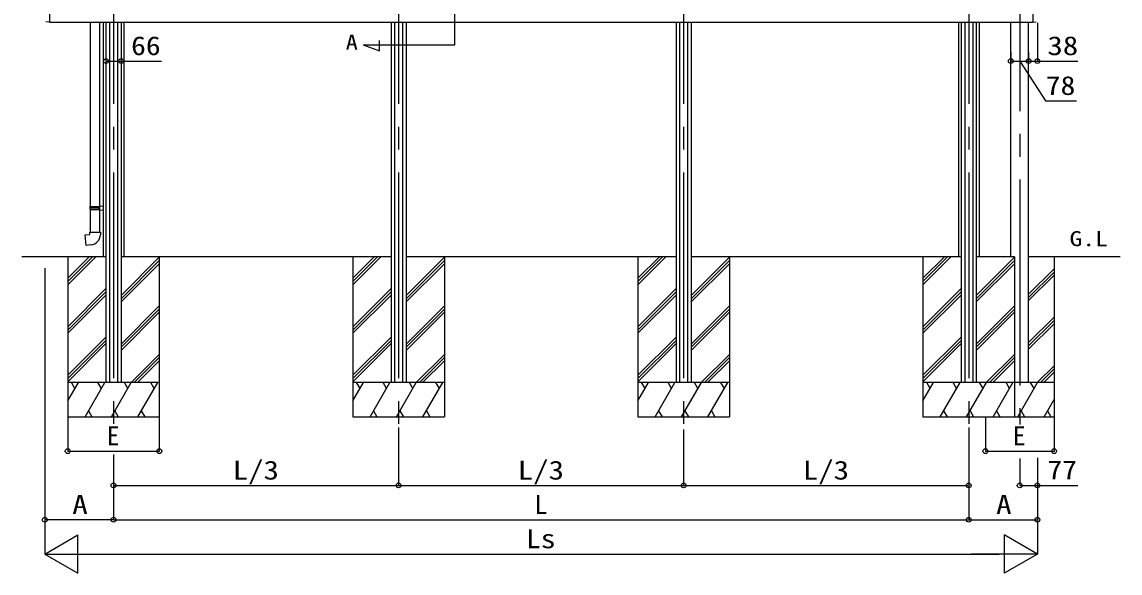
# Model space of a CAD drawing. Units: millimetres, scale not verified. Extents: x -11088 to 11088, y -17904 to 17951.
# Drawn here: x -696 to 4102, y -9111 to -6700 of the extents above; entities that cross this region are included whole.
import ezdxf
from ezdxf.enums import TextEntityAlignment as Align

# ---------------------------------------------------------------- set-up
doc = ezdxf.new("R2010")
doc.units = ezdxf.units.MM
doc.header["$LTSCALE"] = 100
doc.linetypes.add('CHAIN2', pattern=[12, 9, -1, 1, -1])
for name, color, linetype in [('0-1_USER1', 3, 'Continuous'), ('0-2_YKK_A1', 4, 'Continuous'), ('0-3_YKK_13', 4, 'Continuous'), ('0-4_YKK_12', 2, 'CHAIN2'), ('0-5_YKK_D', 6, 'Continuous')]:
    doc.layers.add(name, color=color, linetype=linetype)
doc.styles.add('ＭＳ ゴシック', font='')
doc.styles.get('ＭＳ ゴシック').set_extended_font_data('MS Gothic')

msp = doc.modelspace()

# ---------------------------------------------------------------- linework, layer by layer
at = {"layer": '0-2_YKK_A1'}
for p, q in [((-575.7, -5863.9), (-575.7, -6700.9)), ((3720.3, -5863.7), (3720.3, -6700.9)), ((-575.7, -6700.4), (3720.3, -6700.4)), ((-340.9, -6700.4), (-340.9, -7727.7)), ((-328.7, -6700.4), (-328.7, -8277.4)), ((-313.2, -6700.4), (-313.2, -8277.4)), ((-278.2, -6700.4), (-278.2, -8277.4)), ((-262.7, -6700.4), (-262.7, -8277.4)), ((-250.5, -6700.4), (-250.5, -7727.7)), ((916.7, -6700.4), (916.7, -8277.4)), ((932.2, -6700.4), (932.2, -8277.4)), ((967.2, -6700.4), (967.2, -8277.4)), ((982.7, -6700.4), (982.7, -8277.4)), ((2162, -6700.4), (2162, -8277.4)), ((2177.5, -6700.4), (2177.5, -8277.4)), ((2212.5, -6700.4), (2212.5, -8277.4)), ((2228, -6700.4), (2228, -8277.4)), ((3395.1, -6700.4), (3395.1, -7727.7)), ((3407.3, -6700.4), (3407.3, -8277.4)), ((3422.8, -6700.4), (3422.8, -8277.4)), ((3457.8, -6700.4), (3457.8, -8277.4)), ((3473.3, -6700.4), (3473.3, -8277.4)), ((3485.5, -6700.4), (3485.5, -7727.7)), ((3624.3, -7727.4), (3624.3, -6700.4)), ((3702.3, -8277.4), (3702.3, -6700.4)), ((-328.7, -7727.4), (-695.7, -7727.4)), ((-495.7, -7727.4), (-495.7, -8427.4)), ((-495.7, -7821.4), (-401.7, -7727.4)), ((-495.7, -7835.5), (-387.6, -7727.4)), ((-495.7, -7849.6), (-373.4, -7727.4)), ((916.7, -7727.4), (-262.7, -7727.4)), ((-262.7, -7896.7), (-95.7, -7729.7)), ((-262.7, -7910.9), (-95.7, -7743.9)), ((-262.7, -7925), (-95.7, -7758)), ((-95.7, -7727.4), (-95.7, -8427.4)), ((749.7, -7727.4), (749.7, -8427.4)), ((749.7, -7821.4), (843.6, -7727.4)), ((749.7, -7835.5), (857.8, -7727.4)), ((749.7, -7849.6), (871.9, -7727.4)), ((2162, -7727.4), (982.7, -7727.4)), ((982.7, -7896.7), (1149.7, -7729.7)), ((982.7, -7910.9), (1149.7, -7743.9)), ((982.7, -7925), (1149.7, -7758)), ((1149.7, -7727.4), (1149.7, -8427.4)), ((1995, -7727.4), (1995, -8427.4)), ((1995, -7821.4), (2089, -7727.4)), ((1995, -7835.5), (2103.1, -7727.4)), ((1995, -7849.6), (2117.2, -7727.4)), ((3407.3, -7727.4), (2228, -7727.4)), ((2228, -7896.7), (2395, -7729.7)), ((2228, -7910.9), (2395, -7743.9)), ((2228, -7925), (2395, -7758)), ((2395, -7727.4), (2395, -8427.4)), ((3240.3, -7727.4), (3240.3, -8427.4)), ((3240.3, -7821.4), (3334.3, -7727.4)), ((3240.3, -7835.5), (3348.4, -7727.4)), ((3240.3, -7849.6), (3362.6, -7727.4)), ((3640.3, -7727.4), (3473.3, -7727.4)), ((3473.3, -7896.7), (3640.3, -7729.7)), ((3473.3, -7910.9), (3640.3, -7743.9)), ((3473.3, -7925), (3640.3, -7758)), ((3640.3, -7727.4), (3640.3, -8427.4)), ((4101.5, -7727.4), (3702.3, -7727.4)), ((3813.3, -7727.4), (3813.3, -8427.4)), ((3702.3, -7890.7), (3813.3, -7779.7)), ((3702.3, -7904.9), (3813.3, -7793.9)), ((3702.3, -7919), (3813.3, -7808)), ((-495.7, -8033.5), (-328.7, -7866.5)), ((749.7, -8033.5), (916.7, -7866.5)), ((1995, -8033.5), (2162, -7866.5)), ((3240.3, -8033.5), (3407.3, -7866.5)), ((-495.7, -8047.6), (-328.7, -7880.6)), ((-495.7, -8061.8), (-328.7, -7894.8)), ((749.7, -8047.6), (916.7, -7880.6)), ((749.7, -8061.8), (916.7, -7894.8)), ((1995, -8047.6), (2162, -7880.6)), ((1995, -8061.8), (2162, -7894.8)), ((3240.3, -8047.6), (3407.3, -7880.6)), ((3240.3, -8061.8), (3407.3, -7894.8)), ((-262.7, -8108.9), (-95.7, -7941.9)), ((-262.7, -8123), (-95.7, -7956)), ((982.7, -8108.9), (1149.7, -7941.9)), ((982.7, -8123), (1149.7, -7956)), ((2228, -8108.9), (2395, -7941.9)), ((2228, -8123), (2395, -7956)), ((3473.3, -8108.9), (3640.3, -7941.9)), ((3473.3, -8123), (3640.3, -7956)), ((-262.7, -8137.1), (-95.7, -7970.1)), ((982.7, -8137.1), (1149.7, -7970.1)), ((2228, -8137.1), (2395, -7970.1)), ((3473.3, -8137.1), (3640.3, -7970.1)), ((3702.3, -8102.9), (3813.3, -7991.9)), ((3702.3, -8117), (3813.3, -8006)), ((3702.3, -8131.1), (3813.3, -8020.1)), ((-495.7, -8245.6), (-328.7, -8078.6)), ((-495.7, -8259.8), (-328.7, -8092.8)), ((-495.7, -8273.9), (-328.7, -8106.9)), ((749.7, -8245.6), (916.7, -8078.6)), ((749.7, -8259.8), (916.7, -8092.8)), ((749.7, -8273.9), (916.7, -8106.9)), ((1995, -8245.6), (2162, -8078.6)), ((1995, -8259.8), (2162, -8092.8)), ((1995, -8273.9), (2162, -8106.9)), ((3240.3, -8245.6), (3407.3, -8078.6)), ((3240.3, -8259.8), (3407.3, -8092.8)), ((3240.3, -8273.9), (3407.3, -8106.9)), ((-219.1, -8277.4), (-95.7, -8154)), ((1026.3, -8277.4), (1149.7, -8154)), ((2271.6, -8277.4), (2395, -8154)), ((3516.9, -8277.4), (3640.3, -8154)), ((-204.9, -8277.4), (-95.7, -8168.1)), ((-190.8, -8277.4), (-95.7, -8182.3)), ((1040.4, -8277.4), (1149.7, -8168.1)), ((1054.5, -8277.4), (1149.7, -8182.3)), ((2285.7, -8277.4), (2395, -8168.1)), ((2299.9, -8277.4), (2395, -8182.3)), ((3531.1, -8277.4), (3640.3, -8168.1)), ((3545.2, -8277.4), (3640.3, -8182.3)), ((3739.9, -8277.4), (3813.3, -8204)), ((3754.1, -8277.4), (3813.3, -8218.1)), ((3768.2, -8277.4), (3813.3, -8232.3)), ((-95.7, -8277.4), (-495.7, -8277.4)), ((-495.7, -8358.1), (-449.1, -8277.4)), ((-464.1, -8303.4), (-479.1, -8277.4)), ((-420.2, -8427.4), (-333.6, -8277.4)), ((-348.6, -8303.4), (-363.6, -8277.4)), ((-304.7, -8427.4), (-218.1, -8277.4)), ((-233.1, -8303.4), (-248.1, -8277.4)), ((-189.3, -8427.4), (-102.7, -8277.4)), ((-117.7, -8303.4), (-132.7, -8277.4)), ((1149.7, -8277.4), (749.7, -8277.4)), ((749.7, -8358.1), (796.3, -8277.4)), ((781.3, -8303.4), (766.3, -8277.4)), ((825.1, -8427.4), (911.7, -8277.4)), ((896.7, -8303.4), (881.7, -8277.4)), ((940.6, -8427.4), (1027.2, -8277.4)), ((1012.2, -8303.4), (997.2, -8277.4)), ((1056.1, -8427.4), (1142.7, -8277.4)), ((1127.7, -8303.4), (1112.7, -8277.4)), ((2395, -8277.4), (1995, -8277.4)), ((1995, -8358.1), (2041.6, -8277.4)), ((2026.6, -8303.4), (2011.6, -8277.4)), ((2070.5, -8427.4), (2157.1, -8277.4)), ((2142.1, -8303.4), (2127.1, -8277.4)), ((2185.9, -8427.4), (2272.5, -8277.4)), ((2257.5, -8303.4), (2242.5, -8277.4)), ((2301.4, -8427.4), (2388, -8277.4)), ((2373, -8303.4), (2358, -8277.4)), ((3640.3, -8277.4), (3240.3, -8277.4)), ((3240.3, -8358.1), (3286.9, -8277.4)), ((3271.9, -8303.4), (3256.9, -8277.4)), ((3315.8, -8427.4), (3402.4, -8277.4)), ((3387.4, -8303.4), (3372.4, -8277.4)), ((3431.3, -8427.4), (3517.9, -8277.4)), ((3502.9, -8303.4), (3487.9, -8277.4)), ((3546.7, -8427.4), (3633.3, -8277.4)), ((3618.3, -8303.4), (3603.3, -8277.4)), ((3813.3, -8277.4), (3640.3, -8277.4)), ((3654.3, -8427.4), (3740.9, -8277.4)), ((3725.9, -8303.4), (3710.9, -8277.4)), ((3769.7, -8427.4), (3813.3, -8351.9)), ((-495.7, -8427.4), (-95.7, -8427.4)), ((-405.2, -8401.4), (-390.2, -8427.4)), ((-289.7, -8401.4), (-274.7, -8427.4)), ((-174.3, -8401.4), (-159.3, -8427.4)), ((749.7, -8427.4), (1149.7, -8427.4)), ((840.1, -8401.4), (855.1, -8427.4)), ((955.6, -8401.4), (970.6, -8427.4)), ((1071.1, -8401.4), (1086.1, -8427.4)), ((1995, -8427.4), (2395, -8427.4)), ((2085.5, -8401.4), (2100.5, -8427.4)), ((2200.9, -8401.4), (2215.9, -8427.4)), ((2316.4, -8401.4), (2331.4, -8427.4)), ((3240.3, -8427.4), (3640.3, -8427.4)), ((3330.8, -8401.4), (3345.8, -8427.4)), ((3446.3, -8401.4), (3461.3, -8427.4)), ((3561.7, -8401.4), (3576.7, -8427.4)), ((3640.3, -8427.4), (3813.3, -8427.4)), ((3669.3, -8401.4), (3684.3, -8427.4)), ((3784.7, -8401.4), (3799.7, -8427.4))]:
    msp.add_line(p, q, dxfattribs=at)
at = {"layer": '0-3_YKK_13'}
for p, q in [((-575.7, -6700.9), (-591, -6700.1)), ((-397.2, -6700.4), (-397.2, -7507.8)), ((-355.2, -7505.3), (-355.2, -6700.4)), ((3720.3, -6700.9), (3735.6, -6700.1)), ((-399.2, -7509.8), (-398.2, -7507.8)), ((-399.2, -7509.8), (-355.2, -7509.8)), ((-399.2, -7509.8), (-399.2, -7517.8)), ((-399.2, -7517.8), (-355.2, -7517.8)), ((-399.2, -7517.8), (-398.2, -7519.8)), ((-398.2, -7507.8), (-355.2, -7507.8)), ((-398.2, -7519.8), (-355.2, -7519.8)), ((-397.2, -7519.8), (-397.2, -7619.8)), ((-359.7, -7509.8), (-360.1, -7507.8)), ((-357.2, -7505.3), (-341.2, -7504.8)), ((-357.2, -7507.3), (-357.2, -7505.3)), ((-357.2, -7507.3), (-355.2, -7507.3)), ((-357.2, -7522.3), (-357.2, -7520.3)), ((-357.2, -7522.3), (-341.2, -7522.8)), ((-355.2, -7507.8), (-355.2, -7508.4)), ((-355.2, -7619.8), (-355.2, -7522.4)), ((-399.2, -7619.8), (-353.2, -7619.8)), ((-399.2, -7629.8), (-399.2, -7619.8)), ((-353.2, -7619.8), (-353.2, -7630.7))]:
    msp.add_line(p, q, dxfattribs=at)
for points in [[(-359.7, -7509.8), (-359.7, -7517.8), (-360.1, -7519.8)], [(-357.2, -7520.3), (-355.2, -7520.3), (-355.2, -7507.3)], [(-394.3, -7675.6), (-415.1, -7677.4), (-419.1, -7631.6), (-399.2, -7629.8)]]:
    msp.add_lwpolyline(points, dxfattribs=at)
msp.add_arc((-398.2, -7630.7), 45, 275, 0, dxfattribs=at)
at = {"layer": '0-4_YKK_12'}
for p, q in [((-295.7, -4958.7), (-295.7, -8459.7)), ((949.7, -4958.7), (949.7, -8472.8)), ((2195, -4958.7), (2195, -8472.8)), ((3440.3, -4958.7), (3440.3, -8472.8)), ((3663.3, -4989.8), (3663.3, -8460.8))]:
    msp.add_line(p, q, dxfattribs=at)
for points in [[(795.5, -6800.4), (1194.7, -6800.4), (1194.7, -4927.4), (795.5, -4927.4), (865.6, -4901.9)], [(795.5, -6800.4), (865.6, -6825.9), (865.6, -6781.1)]]:
    msp.add_lwpolyline(points, dxfattribs=at)
at = {"layer": '0-5_YKK_D'}
for p, q in [((3740.3, -6703.5), (3740.3, -6872.4)), ((-328.7, -6832.4), (-328.7, -6872.4)), ((-262.7, -6832.4), (-262.7, -6872.4)), ((3624.3, -6832.4), (3624.3, -6872.4)), ((3702.3, -6832.4), (3702.3, -6872.4)), ((3702.3, -6833.4), (3702.3, -6872.4)), ((3624.3, -6871.4), (3702.3, -6871.4)), ((-595.7, -7776.9), (-595.7, -8878.4)), ((-495.7, -8428.4), (-495.7, -8578.4)), ((-95.7, -8428.4), (-95.7, -8578.4)), ((3513.3, -8428.4), (3513.3, -8578.4)), ((3813.3, -8428.4), (3813.3, -8578.4)), ((949.7, -8473.8), (949.7, -8728.4)), ((949.7, -8482.7), (949.7, -8728.4)), ((2195, -8482.7), (2195, -8728.4)), ((2195, -8482.7), (2195, -8728.4)), ((3440.3, -8473.8), (3440.3, -8878.4)), ((3440.3, -8481.7), (3440.3, -8878.4)), ((3440.3, -8482.7), (3440.3, -8728.4)), ((-595.7, -8534.6), (-595.7, -9028.4)), ((-495.7, -8577.4), (-95.7, -8577.4)), ((3513.3, -8577.4), (3813.3, -8577.4)), ((-295.7, -8592.7), (-295.7, -8728.4)), ((-295.7, -8592.7), (-295.7, -8878.4)), ((-295.7, -8592.7), (-295.7, -8878.4)), ((3663.3, -8609.3), (3663.3, -8728.4)), ((3740.3, -8606.3), (3740.3, -8878.4)), ((3740.3, -8607.3), (3740.3, -9028.4)), ((3740.3, -8608.3), (3740.3, -8728.4)), ((-295.7, -8727.4), (949.7, -8727.4)), ((949.7, -8727.4), (2195, -8727.4)), ((2195, -8727.4), (3440.3, -8727.4)), ((-295.7, -8877.4), (-595.7, -8877.4)), ((-295.7, -8877.4), (3440.3, -8877.4)), ((3440.3, -8877.4), (3740.3, -8877.4)), ((-595.7, -9027.4), (-451.3, -8944)), ((-451.3, -9110.7), (-451.3, -8944)), ((3740.3, -9027.4), (3596, -8944)), ((3596, -8944), (3596, -9110.7)), ((-595.7, -9027.4), (-451.3, -9110.7)), ((-595.7, -9027.4), (-307, -9027.4)), ((-429, -9027.4), (3573.7, -9027.4)), ((3740.3, -9027.4), (3451.6, -9027.4)), ((3740.3, -9027.4), (3596, -9110.7))]:
    msp.add_line(p, q, dxfattribs=at)
for points in [[(-328.7, -6871.4), (-262.7, -6871.4), (-85.5, -6871.4)], [(3663.3, -6871.4), (3775.9, -7045.6), (3910.6, -7045.6)], [(3702.3, -6871.4), (3740.3, -6871.4), (3917.5, -6871.4)], [(3663.3, -8727.4), (3740.3, -8727.4), (3917.5, -8727.4)]]:
    msp.add_lwpolyline(points, dxfattribs=at)
for centre in [(-328.7, -6871.4), (-262.7, -6871.4), (3624.3, -6871.4), (3702.3, -6871.4), (3702.3, -6871.4), (3740.3, -6871.4), (-495.7, -8577.4), (-95.7, -8577.4), (3513.3, -8577.4), (3813.3, -8577.4), (-295.7, -8727.4), (949.7, -8727.4), (949.7, -8727.4), (2195, -8727.4), (2195, -8727.4), (3440.3, -8727.4), (3663.3, -8727.4), (3740.3, -8727.4), (-595.7, -8877.4), (-295.7, -8877.4), (-295.7, -8877.4), (3440.3, -8877.4), (3440.3, -8877.4), (3740.3, -8877.4)]:
    msp.add_circle(centre, 10.6, dxfattribs=at)

# ---------------------------------------------------------------- texts
at = {"layer": '0-1_USER1', "style": 'ＭＳ ゴシック', "width": 1.25}
msp.add_text('G.L', height=65.98, dxfattribs=at).set_placement((3880.5, -7700.7), align=Align.BOTTOM_LEFT)
at = {"layer": '0-2_YKK_A1', "style": 'ＭＳ ゴシック', "width": 1.2}
msp.add_text('A', height=65.1, dxfattribs=at).set_placement((718.6, -6841.1), align=Align.BOTTOM_LEFT)
at = {"layer": '0-5_YKK_D', "style": 'ＭＳ ゴシック'}
for s, height, width, p in [('66', 82.48, 1.15, (-218.8, -6870)), ('38', 82.48, 1.2, (3784.2, -6870)), ('78', 82.48, 1.15, (3777.2, -7044.2)), ('L/3', 82.48, 1.2, (225, -8726.6)), ('L/3', 82.48, 1.2, (1470.3, -8726.6)), ('L/3', 82.48, 1.2, (2715.7, -8726.6)), ('77', 82.48, 1.15, (3784.2, -8726)), ('A', 82.5, 1.2, (-475.7, -8876.6)), ('L', 82.5, 1.05, (1542.3, -8876.6)), ('A', 82.5, 1.2, (3560.3, -8876.6)), ('Ls', 82.48, 1.15, (1506.3, -9026.6))]:
    msp.add_text(s, height=height, dxfattribs=dict(at, width=width)).set_placement(p, align=Align.BOTTOM_LEFT)
for p in [(-325.7, -8576.3), (3633.3, -8576.3)]:
    msp.add_text('E', height=82.5, dxfattribs=at).set_placement(p, align=Align.BOTTOM_LEFT)

doc.saveas('drawing.dxf')
